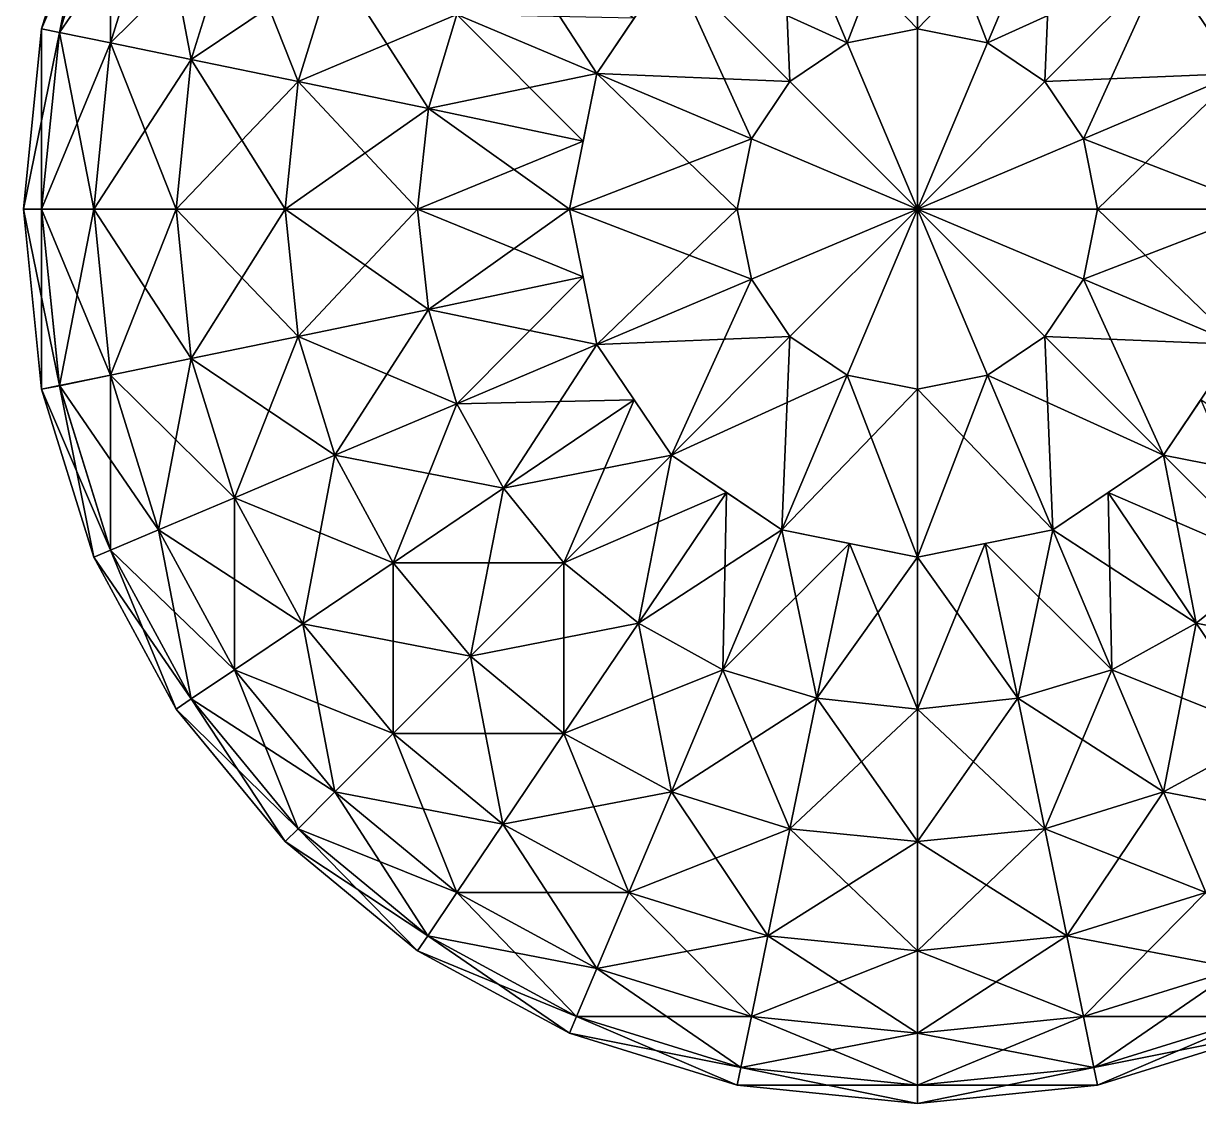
# Model space of a CAD drawing. Extents: x -43 to 15, y -51.4 to 6.6.
# Drawn here: x -43 to -4.86, y -51.42 to -16.39 of the extents above; entities that cross this region are included whole.
import ezdxf

# ---------------------------------------------------------------- set-up
doc = ezdxf.new("R2010")
doc.units = 0

msp = doc.modelspace()

# ---------------------------------------------------------------- linework, layer by layer
at = {"layer": 'Sph_re0', "color": 1}
for points in [[(-40.71893, -11.11102, -30.98468), (-42.4096, -16.55755, -30.98468), (-40.17584, -11.34063, -25.13732)], [(-42.4096, -16.55755, -30.98468), (-40.71893, -11.11102, -30.98468), (-41.83227, -16.67633, -36.83251)], [(-41.83227, -16.67633, -25.13732), (-40.17584, -11.34063, -25.13732), (-42.4096, -16.55755, -30.98468)], [(-40.17584, -11.34063, -36.83251), (-41.83227, -16.67633, -36.83251), (-40.71893, -11.11102, -30.98468)], [(-40.17584, -11.34063, -25.13732), (-41.83227, -16.67633, -25.13732), (-38.6181, -11.99865, -19.69079)], [(-41.83227, -16.67633, -36.83251), (-40.17584, -11.34063, -36.83251), (-40.17584, -17.01708, -42.27893)], [(-38.6181, -11.99865, -42.27893), (-40.17584, -17.01708, -42.27893), (-40.17584, -11.34063, -36.83251)], [(-13.98358, -11.11102, -4.24969), (-18.38012, -11.99865, -4.24969), (-13.98358, -16.55755, -2.55902)], [(-18.38012, -11.99865, -57.72003), (-13.98358, -11.11102, -57.72003), (-16.26, -17.01727, -59.4107)], [(-13.98358, -16.55755, -59.4107), (-16.26, -17.01727, -59.4107), (-13.98358, -11.11102, -57.72003)], [(-9.58752, -11.99865, -4.24969), (-13.98358, -11.11102, -4.24969), (-11.70776, -17.01727, -2.55902)], [(-13.98358, -16.55755, -2.55902), (-11.70776, -17.01727, -2.55902), (-13.98358, -11.11102, -4.24969)], [(-13.98358, -11.11102, -57.72003), (-9.58752, -11.99865, -57.72003), (-13.98358, -16.55755, -59.4107)], [(-40.17584, -17.01708, -19.69079), (-38.6181, -11.99865, -19.69079), (-41.83227, -16.67633, -25.13732)], [(-38.6181, -11.99865, -19.69079), (-40.17584, -17.01708, -19.69079), (-36.15325, -13.03997, -14.7622)], [(-40.17584, -17.01708, -42.27893), (-38.6181, -11.99865, -42.27893), (-37.55523, -17.55639, -47.20782)], [(-36.15325, -13.03997, -47.20782), (-37.55523, -17.55639, -47.20782), (-38.6181, -11.99865, -42.27893)], [(-18.38012, -11.99865, -4.24969), (-21.97003, -14.419, -4.24969), (-16.26, -17.01727, -2.55902)], [(-21.97003, -14.419, -57.72003), (-18.38012, -11.99865, -57.72003), (-18.11877, -18.27038, -59.4107)], [(-16.26, -17.01727, -2.55902), (-13.98358, -16.55755, -2.55902), (-18.38012, -11.99865, -4.24969)], [(-16.26, -17.01727, -59.4107), (-18.11877, -18.27038, -59.4107), (-18.38012, -11.99865, -57.72003)], [(-11.70776, -17.01727, -59.4107), (-13.98358, -16.55755, -59.4107), (-9.58752, -11.99865, -57.72003)], [(-11.70776, -17.01727, -2.55902), (-9.84906, -18.27038, -2.55902), (-9.58752, -11.99865, -4.24969)], [(-9.58752, -11.99865, -57.72003), (-5.99768, -14.419, -57.72003), (-11.70776, -17.01727, -59.4107)], [(-5.99768, -14.419, -4.24969), (-9.58752, -11.99865, -4.24969), (-9.84906, -18.27038, -2.55902)], [(-37.55523, -17.55639, -14.7622), (-36.15325, -13.03997, -14.7622), (-40.17584, -17.01708, -19.69079)], [(-36.15325, -13.03997, -14.7622), (-37.55523, -17.55639, -14.7622), (-32.88848, -14.419, -10.46777)], [(-37.55523, -17.55639, -47.20782), (-36.15325, -13.03997, -47.20782), (-34.08392, -18.2702, -51.50177)], [(-32.88848, -14.419, -51.50177), (-34.08392, -18.2702, -51.50177), (-36.15325, -13.03997, -47.20782)], [(-28.93188, -16.09063, -55.04498), (-27.4151, -13.35034, -55.04498), (-24.39044, -18.00885, -57.72003)], [(-23.18048, -16.21398, -57.72003), (-24.39044, -18.00885, -57.72003), (-27.4151, -13.35034, -55.04498)], [(-34.08392, -18.2702, -10.46777), (-32.88848, -14.419, -10.46777), (-37.55523, -17.55639, -14.7622)], [(-32.88848, -14.419, -10.46777), (-34.08392, -18.2702, -10.46777), (-28.93188, -16.09063, -6.92498)], [(-34.08392, -18.2702, -51.50177), (-32.88848, -14.419, -51.50177), (-29.85046, -19.1455, -55.04498)], [(-28.93188, -16.09063, -55.04498), (-29.85046, -19.1455, -55.04498), (-32.88848, -14.419, -51.50177)], [(-21.97003, -14.419, -4.24969), (-24.39044, -18.00885, -4.24969), (-18.11877, -18.27038, -2.55902)], [(-24.39044, -18.00885, -57.72003), (-21.97003, -14.419, -57.72003), (-19.372, -20.12908, -59.4107)], [(-18.11877, -18.27038, -2.55902), (-16.26, -17.01727, -2.55902), (-21.97003, -14.419, -4.24969)], [(-18.11877, -18.27038, -59.4107), (-19.372, -20.12908, -59.4107), (-21.97003, -14.419, -57.72003)], [(-9.84906, -18.27038, -59.4107), (-11.70776, -17.01727, -59.4107), (-5.99768, -14.419, -57.72003)], [(-9.84906, -18.27038, -2.55902), (-8.59594, -20.12908, -2.55902), (-5.99768, -14.419, -4.24969)], [(-5.99768, -14.419, -57.72003), (-3.57733, -18.00885, -57.72003), (-9.84906, -18.27038, -59.4107)], [(-3.57733, -18.00885, -4.24969), (-5.99768, -14.419, -4.24969), (-8.59594, -20.12908, -2.55902)], [(-29.85046, -19.1455, -6.92498), (-28.93188, -16.09063, -6.92498), (-34.08392, -18.2702, -10.46777)], [(-28.93188, -16.09063, -6.92498), (-29.85046, -19.1455, -6.92498), (-24.39044, -18.00885, -4.24969)], [(-29.85046, -19.1455, -55.04498), (-28.93188, -16.09063, -55.04498), (-24.83422, -20.20703, -57.72003)], [(-24.39044, -18.00885, -4.24969), (-23.18048, -16.21398, -4.24969), (-28.93188, -16.09063, -6.92498)], [(-24.39044, -18.00885, -57.72003), (-24.83422, -20.20703, -57.72003), (-28.93188, -16.09063, -55.04498)], [(-42.4096, -16.55755, -30.98468), (-42.99884, -22.4049, -30.98468), (-41.83227, -16.67633, -25.13732)], [(-42.99884, -22.4049, -30.98468), (-42.4096, -16.55755, -30.98468), (-42.4096, -22.4049, -36.83251)], [(-42.4096, -22.4049, -25.13732), (-41.83227, -16.67633, -25.13732), (-42.99884, -22.4049, -30.98468)], [(-41.83227, -16.67633, -36.83251), (-42.4096, -22.4049, -36.83251), (-42.4096, -16.55755, -30.98468)], [(-41.83227, -16.67633, -25.13732), (-42.4096, -22.4049, -25.13732), (-40.17584, -17.01708, -19.69079)], [(-42.4096, -22.4049, -36.83251), (-41.83227, -16.67633, -36.83251), (-40.71893, -22.4049, -42.27893)], [(-40.17584, -17.01708, -42.27893), (-40.71893, -22.4049, -42.27893), (-41.83227, -16.67633, -36.83251)], [(-13.98358, -16.55755, -2.55902), (-16.26, -17.01727, -2.55902), (-13.98358, -22.4049, -1.96942)], [(-16.26, -17.01727, -59.4107), (-13.98358, -16.55755, -59.4107), (-13.98358, -22.4049, -59.99993)], [(-11.70776, -17.01727, -2.55902), (-13.98358, -16.55755, -2.55902), (-13.98358, -22.4049, -1.96942)], [(-13.98358, -22.4049, -1.96942), (-13.98358, -22.4049, -1.96942), (-13.98358, -16.55755, -2.55902)], [(-13.98358, -16.55755, -59.4107), (-11.70776, -17.01727, -59.4107), (-13.98358, -22.4049, -59.99993)], [(-13.98358, -22.4049, -59.99993), (-13.98358, -22.4049, -59.99993), (-13.98358, -16.55755, -59.4107)], [(-40.71893, -22.4049, -19.69079), (-40.17584, -17.01708, -19.69079), (-42.4096, -22.4049, -25.13732)], [(-40.17584, -17.01708, -19.69079), (-40.71893, -22.4049, -19.69079), (-37.55523, -17.55639, -14.7622)], [(-40.71893, -22.4049, -42.27893), (-40.17584, -17.01708, -42.27893), (-38.04388, -22.4049, -47.20782)], [(-37.55523, -17.55639, -47.20782), (-38.04388, -22.4049, -47.20782), (-40.17584, -17.01708, -42.27893)], [(-16.26, -17.01727, -2.55902), (-18.11877, -18.27038, -2.55902), (-13.98358, -22.4049, -1.96942)], [(-18.11877, -18.27038, -59.4107), (-16.26, -17.01727, -59.4107), (-13.98358, -22.4049, -59.99993)], [(-13.98358, -22.4049, -1.96942), (-13.98358, -22.4049, -1.96942), (-16.26, -17.01727, -2.55902)], [(-13.98358, -22.4049, -59.99993), (-13.98358, -22.4049, -59.99993), (-16.26, -17.01727, -59.4107)], [(-9.84906, -18.27038, -2.55902), (-11.70776, -17.01727, -2.55902), (-13.98358, -22.4049, -1.96942)], [(-13.98358, -22.4049, -1.96942), (-13.98358, -22.4049, -1.96942), (-11.70776, -17.01727, -2.55902)], [(-13.98358, -22.4049, -59.99993), (-13.98358, -22.4049, -59.99993), (-11.70776, -17.01727, -59.4107)], [(-11.70776, -17.01727, -59.4107), (-9.84906, -18.27038, -59.4107), (-13.98358, -22.4049, -59.99993)], [(-38.04388, -22.4049, -14.7622), (-37.55523, -17.55639, -14.7622), (-40.71893, -22.4049, -19.69079)], [(-37.55523, -17.55639, -14.7622), (-38.04388, -22.4049, -14.7622), (-34.08392, -18.2702, -10.46777)], [(-38.04388, -22.4049, -47.20782), (-37.55523, -17.55639, -47.20782), (-34.50067, -22.4049, -51.50177)], [(-34.08392, -18.2702, -51.50177), (-34.50067, -22.4049, -51.50177), (-37.55523, -17.55639, -47.20782)], [(-34.50067, -22.4049, -10.46777), (-34.08392, -18.2702, -10.46777), (-38.04388, -22.4049, -14.7622)], [(-34.08392, -18.2702, -10.46777), (-34.50067, -22.4049, -10.46777), (-29.85046, -19.1455, -6.92498)], [(-34.50067, -22.4049, -51.50177), (-34.08392, -18.2702, -51.50177), (-30.20672, -22.4049, -55.04498)], [(-29.85046, -19.1455, -55.04498), (-30.20672, -22.4049, -55.04498), (-34.08392, -18.2702, -51.50177)], [(-24.83422, -20.20703, -4.24969), (-24.39044, -18.00885, -4.24969), (-29.85046, -19.1455, -6.92498)], [(-24.39044, -18.00885, -4.24969), (-25.27783, -22.4049, -4.24969), (-19.372, -20.12908, -2.55902)], [(-25.27783, -22.4049, -57.72003), (-24.39044, -18.00885, -57.72003), (-19.83142, -22.4049, -59.4107)], [(-19.372, -20.12908, -2.55902), (-18.11877, -18.27038, -2.55902), (-24.39044, -18.00885, -4.24969)], [(-19.372, -20.12908, -59.4107), (-19.83142, -22.4049, -59.4107), (-24.39044, -18.00885, -57.72003)], [(-18.11877, -18.27038, -2.55902), (-19.372, -20.12908, -2.55902), (-13.98358, -22.4049, -1.96942)], [(-19.372, -20.12908, -59.4107), (-18.11877, -18.27038, -59.4107), (-13.98358, -22.4049, -59.99993)], [(-13.98358, -22.4049, -1.96942), (-13.98358, -22.4049, -1.96942), (-18.11877, -18.27038, -2.55902)], [(-13.98358, -22.4049, -59.99993), (-13.98358, -22.4049, -59.99993), (-18.11877, -18.27038, -59.4107)], [(-8.59594, -20.12908, -2.55902), (-9.84906, -18.27038, -2.55902), (-13.98358, -22.4049, -1.96942)], [(-13.98358, -22.4049, -1.96942), (-13.98358, -22.4049, -1.96942), (-9.84906, -18.27038, -2.55902)], [(-13.98358, -22.4049, -59.99993), (-13.98358, -22.4049, -59.99993), (-9.84906, -18.27038, -59.4107)], [(-9.84906, -18.27038, -59.4107), (-8.59594, -20.12908, -59.4107), (-13.98358, -22.4049, -59.99993)], [(-8.59594, -20.12908, -59.4107), (-9.84906, -18.27038, -59.4107), (-3.57733, -18.00885, -57.72003)], [(-8.59594, -20.12908, -2.55902), (-8.13623, -22.4049, -2.55902), (-3.57733, -18.00885, -4.24969)], [(-3.57733, -18.00885, -57.72003), (-2.68969, -22.4049, -57.72003), (-8.59594, -20.12908, -59.4107)], [(-2.68969, -22.4049, -4.24969), (-3.57733, -18.00885, -4.24969), (-8.13623, -22.4049, -2.55902)], [(-30.20672, -22.4049, -6.92498), (-29.85046, -19.1455, -6.92498), (-34.50067, -22.4049, -10.46777)], [(-29.85046, -19.1455, -6.92498), (-30.20672, -22.4049, -6.92498), (-24.83422, -20.20703, -4.24969)], [(-30.20672, -22.4049, -55.04498), (-29.85046, -19.1455, -55.04498), (-25.27783, -22.4049, -57.72003)], [(-24.83422, -20.20703, -57.72003), (-25.27783, -22.4049, -57.72003), (-29.85046, -19.1455, -55.04498)], [(-25.27783, -22.4049, -4.24969), (-24.83422, -20.20703, -4.24969), (-30.20672, -22.4049, -6.92498)], [(-19.83142, -22.4049, -2.55902), (-19.372, -20.12908, -2.55902), (-25.27783, -22.4049, -4.24969)], [(-19.372, -20.12908, -2.55902), (-19.83142, -22.4049, -2.55902), (-13.98358, -22.4049, -1.96942)], [(-19.83142, -22.4049, -59.4107), (-19.372, -20.12908, -59.4107), (-13.98358, -22.4049, -59.99993)], [(-13.98358, -22.4049, -1.96942), (-13.98358, -22.4049, -1.96942), (-19.372, -20.12908, -2.55902)], [(-13.98358, -22.4049, -59.99993), (-13.98358, -22.4049, -59.99993), (-19.372, -20.12908, -59.4107)], [(-8.13623, -22.4049, -2.55902), (-8.59594, -20.12908, -2.55902), (-13.98358, -22.4049, -1.96942)], [(-13.98358, -22.4049, -1.96942), (-13.98358, -22.4049, -1.96942), (-8.59594, -20.12908, -2.55902)], [(-13.98358, -22.4049, -59.99993), (-13.98358, -22.4049, -59.99993), (-8.59594, -20.12908, -59.4107)], [(-8.59594, -20.12908, -59.4107), (-8.13623, -22.4049, -59.4107), (-13.98358, -22.4049, -59.99993)], [(-8.13623, -22.4049, -59.4107), (-8.59594, -20.12908, -59.4107), (-2.68969, -22.4049, -57.72003)], [(-42.99884, -22.4049, -30.98468), (-42.4096, -28.25274, -30.98468), (-42.4096, -22.4049, -25.13732)], [(-42.4096, -28.25274, -30.98468), (-42.99884, -22.4049, -30.98468), (-41.83227, -28.13397, -36.83251)], [(-42.4096, -22.4049, -36.83251), (-41.83227, -28.13397, -36.83251), (-42.99884, -22.4049, -30.98468)], [(-41.83227, -28.13409, -25.13732), (-42.4096, -22.4049, -25.13732), (-42.4096, -28.25274, -30.98468)], [(-42.4096, -22.4049, -25.13732), (-41.83227, -28.13409, -25.13732), (-40.71893, -22.4049, -19.69079)], [(-41.83227, -28.13397, -36.83251), (-42.4096, -22.4049, -36.83251), (-40.17584, -27.79333, -42.27893)], [(-40.71893, -22.4049, -42.27893), (-40.17584, -27.79333, -42.27893), (-42.4096, -22.4049, -36.83251)], [(-40.17584, -27.79333, -19.69079), (-40.71893, -22.4049, -19.69079), (-41.83227, -28.13409, -25.13732)], [(-40.71893, -22.4049, -19.69079), (-40.17584, -27.79333, -19.69079), (-38.04388, -22.4049, -14.7622)], [(-40.17584, -27.79333, -42.27893), (-40.71893, -22.4049, -42.27893), (-37.55523, -27.25427, -47.20782)], [(-38.04388, -22.4049, -47.20782), (-37.55523, -27.25427, -47.20782), (-40.71893, -22.4049, -42.27893)], [(-37.55511, -27.25427, -14.7622), (-38.04388, -22.4049, -14.7622), (-40.17584, -27.79333, -19.69079)], [(-38.04388, -22.4049, -14.7622), (-37.55511, -27.25427, -14.7622), (-34.50067, -22.4049, -10.46777)], [(-37.55523, -27.25427, -47.20782), (-38.04388, -22.4049, -47.20782), (-34.08392, -26.5401, -51.50177)], [(-34.50067, -22.4049, -51.50177), (-34.08392, -26.5401, -51.50177), (-38.04388, -22.4049, -47.20782)], [(-34.08392, -26.5401, -10.46777), (-34.50067, -22.4049, -10.46777), (-37.55511, -27.25427, -14.7622)], [(-34.50067, -22.4049, -10.46777), (-34.08392, -26.5401, -10.46777), (-30.20672, -22.4049, -6.92498)], [(-34.08392, -26.5401, -51.50177), (-34.50067, -22.4049, -51.50177), (-29.85046, -25.66497, -55.04498)], [(-30.20672, -22.4049, -55.04498), (-29.85046, -25.66497, -55.04498), (-34.50067, -22.4049, -51.50177)], [(-29.85046, -25.66497, -6.92498), (-30.20672, -22.4049, -6.92498), (-34.08392, -26.5401, -10.46777)], [(-30.20672, -22.4049, -6.92498), (-29.85046, -25.66497, -6.92498), (-25.27783, -22.4049, -4.24969)], [(-29.85046, -25.66497, -55.04498), (-30.20672, -22.4049, -55.04498), (-24.83422, -24.60327, -57.72003)], [(-25.27783, -22.4049, -57.72003), (-24.83422, -24.60327, -57.72003), (-30.20672, -22.4049, -55.04498)], [(-24.83422, -24.60327, -4.24969), (-25.27783, -22.4049, -4.24969), (-29.85046, -25.66497, -6.92498)], [(-25.27783, -22.4049, -4.24969), (-24.39044, -26.80145, -4.24969), (-19.83142, -22.4049, -2.55902)], [(-24.39044, -26.80145, -57.72003), (-25.27783, -22.4049, -57.72003), (-19.372, -24.68133, -59.4107)], [(-19.83142, -22.4049, -59.4107), (-19.372, -24.68133, -59.4107), (-25.27783, -22.4049, -57.72003)], [(-19.372, -24.68133, -2.55902), (-19.83142, -22.4049, -2.55902), (-24.39044, -26.80145, -4.24969)], [(-13.98358, -22.4049, -1.96942), (-13.98358, -22.4049, -1.96942), (-19.83142, -22.4049, -2.55902)], [(-19.83142, -22.4049, -2.55902), (-19.372, -24.68133, -2.55902), (-13.98358, -22.4049, -1.96942)], [(-19.372, -24.68133, -59.4107), (-19.83142, -22.4049, -59.4107), (-13.98358, -22.4049, -59.99993)], [(-13.98358, -22.4049, -59.99993), (-13.98358, -22.4049, -59.99993), (-19.83142, -22.4049, -59.4107)], [(-13.98358, -22.4049, -1.96942), (-13.98358, -22.4049, -1.96942), (-19.372, -24.68133, -2.55902)], [(-19.372, -24.68133, -2.55902), (-18.11877, -26.5401, -2.55902), (-13.98358, -22.4049, -1.96942)], [(-18.11877, -26.5401, -59.4107), (-19.372, -24.68133, -59.4107), (-13.98358, -22.4049, -59.99993)], [(-13.98358, -22.4049, -59.99993), (-13.98358, -22.4049, -59.99993), (-19.372, -24.68133, -59.4107)], [(-13.98358, -22.4049, -1.96942), (-13.98358, -22.4049, -1.96942), (-18.11877, -26.5401, -2.55902)], [(-18.11877, -26.5401, -2.55902), (-16.26, -27.79333, -2.55902), (-13.98358, -22.4049, -1.96942)], [(-16.26, -27.79333, -59.4107), (-18.11877, -26.5401, -59.4107), (-13.98358, -22.4049, -59.99993)], [(-13.98358, -22.4049, -59.99993), (-13.98358, -22.4049, -59.99993), (-18.11877, -26.5401, -59.4107)], [(-13.98358, -22.4049, -1.96942), (-13.98358, -22.4049, -1.96942), (-16.26, -27.79333, -2.55902)], [(-16.26, -27.79333, -2.55902), (-13.98358, -28.25274, -2.55902), (-13.98358, -22.4049, -1.96942)], [(-13.98358, -28.25274, -59.4107), (-16.26, -27.79333, -59.4107), (-13.98358, -22.4049, -59.99993)], [(-13.98358, -22.4049, -59.99993), (-13.98358, -22.4049, -59.99993), (-16.26, -27.79333, -59.4107)], [(-13.98358, -28.25274, -2.55902), (-11.70776, -27.79333, -2.55902), (-13.98358, -22.4049, -1.96942)], [(-13.98358, -22.4049, -1.96942), (-13.98358, -22.4049, -1.96942), (-11.70776, -27.79333, -2.55902)], [(-11.70776, -27.79333, -2.55902), (-9.84906, -26.5401, -2.55902), (-13.98358, -22.4049, -1.96942)], [(-13.98358, -22.4049, -1.96942), (-13.98358, -22.4049, -1.96942), (-9.84906, -26.5401, -2.55902)], [(-9.84906, -26.5401, -2.55902), (-8.59594, -24.68133, -2.55902), (-13.98358, -22.4049, -1.96942)], [(-13.98358, -22.4049, -1.96942), (-13.98358, -22.4049, -1.96942), (-8.59594, -24.68133, -2.55902)], [(-8.59594, -24.68133, -2.55902), (-8.13623, -22.4049, -2.55902), (-13.98358, -22.4049, -1.96942)], [(-13.98358, -22.4049, -1.96942), (-13.98358, -22.4049, -1.96942), (-8.13623, -22.4049, -2.55902)], [(-13.98358, -22.4049, -1.96942), (-13.98358, -22.4049, -1.96942), (-13.98358, -28.25274, -2.55902)], [(-13.98358, -22.4049, -59.99993), (-13.98358, -22.4049, -59.99993), (-8.13623, -22.4049, -59.4107)], [(-8.13623, -22.4049, -59.4107), (-8.59594, -24.68133, -59.4107), (-13.98358, -22.4049, -59.99993)], [(-13.98358, -22.4049, -59.99993), (-13.98358, -22.4049, -59.99993), (-8.59594, -24.68133, -59.4107)], [(-8.59594, -24.68133, -59.4107), (-9.84906, -26.5401, -59.4107), (-13.98358, -22.4049, -59.99993)], [(-13.98358, -22.4049, -59.99993), (-13.98358, -22.4049, -59.99993), (-9.84906, -26.5401, -59.4107)], [(-9.84906, -26.5401, -59.4107), (-11.70776, -27.79333, -59.4107), (-13.98358, -22.4049, -59.99993)], [(-13.98358, -22.4049, -59.99993), (-13.98358, -22.4049, -59.99993), (-11.70776, -27.79333, -59.4107)], [(-11.70776, -27.79333, -59.4107), (-13.98358, -28.25274, -59.4107), (-13.98358, -22.4049, -59.99993)], [(-13.98358, -22.4049, -59.99993), (-13.98358, -22.4049, -59.99993), (-13.98358, -28.25274, -59.4107)], [(-3.57733, -26.80145, -4.24969), (-2.68969, -22.4049, -4.24969), (-8.59594, -24.68133, -2.55902)], [(-8.13623, -22.4049, -2.55902), (-8.59594, -24.68133, -2.55902), (-2.68969, -22.4049, -4.24969)], [(-8.59594, -24.68133, -59.4107), (-8.13623, -22.4049, -59.4107), (-3.57733, -26.80145, -57.72003)], [(-2.68969, -22.4049, -57.72003), (-3.57733, -26.80145, -57.72003), (-8.13623, -22.4049, -59.4107)], [(-29.85046, -25.66497, -6.92498), (-28.93188, -28.71997, -6.92498), (-24.83422, -24.60327, -4.24969)], [(-24.83422, -24.60327, -57.72003), (-24.39044, -26.80145, -57.72003), (-29.85046, -25.66497, -55.04498)], [(-24.39044, -26.80145, -4.24969), (-24.83422, -24.60327, -4.24969), (-28.93188, -28.71997, -6.92498)], [(-24.39044, -26.80145, -4.24969), (-21.97003, -30.39135, -4.24969), (-19.372, -24.68133, -2.55902)], [(-19.372, -24.68133, -59.4107), (-18.11877, -26.5401, -59.4107), (-24.39044, -26.80145, -57.72003)], [(-18.11877, -26.5401, -2.55902), (-19.372, -24.68133, -2.55902), (-21.97003, -30.39135, -4.24969)], [(-8.59594, -24.68133, -2.55902), (-9.84906, -26.5401, -2.55902), (-3.57733, -26.80145, -4.24969)], [(-9.84906, -26.5401, -59.4107), (-8.59594, -24.68133, -59.4107), (-5.99768, -30.39135, -57.72003)], [(-3.57733, -26.80145, -57.72003), (-5.99768, -30.39135, -57.72003), (-8.59594, -24.68133, -59.4107)], [(-34.08392, -26.5401, -10.46777), (-32.88848, -30.39135, -10.46777), (-29.85046, -25.66497, -6.92498)], [(-29.85046, -25.66497, -55.04498), (-28.93188, -28.71997, -55.04498), (-34.08392, -26.5401, -51.50177)], [(-28.93188, -28.71997, -6.92498), (-29.85046, -25.66497, -6.92498), (-32.88848, -30.39135, -10.46777)], [(-28.93188, -28.71997, -55.04498), (-29.85046, -25.66497, -55.04498), (-24.39044, -26.80145, -57.72003)], [(-34.08392, -26.5401, -51.50177), (-32.88848, -30.39135, -51.50177), (-37.55523, -27.25427, -47.20782)], [(-37.55511, -27.25427, -14.7622), (-36.15325, -31.77062, -14.7622), (-34.08392, -26.5401, -10.46777)], [(-32.88848, -30.39135, -10.46777), (-34.08392, -26.5401, -10.46777), (-36.15325, -31.77062, -14.7622)], [(-32.88848, -30.39135, -51.50177), (-34.08392, -26.5401, -51.50177), (-28.93188, -28.71997, -55.04498)], [(-21.97003, -30.39135, -57.72003), (-24.39044, -26.80145, -57.72003), (-18.11877, -26.5401, -59.4107)], [(-21.97003, -30.39135, -4.24969), (-18.38012, -32.81176, -4.24969), (-18.11877, -26.5401, -2.55902)], [(-18.11877, -26.5401, -59.4107), (-16.26, -27.79333, -59.4107), (-21.97003, -30.39135, -57.72003)], [(-16.26, -27.79333, -2.55902), (-18.11877, -26.5401, -2.55902), (-18.38012, -32.81176, -4.24969)], [(-9.84906, -26.5401, -2.55902), (-11.70776, -27.79333, -2.55902), (-5.99768, -30.39135, -4.24969)], [(-11.70776, -27.79333, -59.4107), (-9.84906, -26.5401, -59.4107), (-9.58752, -32.81176, -57.72003)], [(-5.99768, -30.39135, -4.24969), (-3.57733, -26.80145, -4.24969), (-9.84906, -26.5401, -2.55902)], [(-5.99768, -30.39135, -57.72003), (-9.58752, -32.81176, -57.72003), (-9.84906, -26.5401, -59.4107)], [(-28.93188, -28.71997, -6.92498), (-27.4151, -31.46026, -6.92498), (-24.39044, -26.80145, -4.24969)], [(-24.39044, -26.80145, -57.72003), (-23.18048, -28.59649, -57.72003), (-28.93188, -28.71997, -55.04498)], [(-23.18048, -28.59649, -4.24969), (-24.39044, -26.80145, -4.24969), (-27.4151, -31.46026, -6.92498)], [(-40.17584, -27.79333, -19.69079), (-38.6181, -32.81176, -19.69079), (-37.55511, -27.25427, -14.7622)], [(-37.55523, -27.25427, -47.20782), (-36.15325, -31.77062, -47.20782), (-40.17584, -27.79333, -42.27893)], [(-36.15325, -31.77062, -14.7622), (-37.55511, -27.25427, -14.7622), (-38.6181, -32.81176, -19.69079)], [(-36.15325, -31.77062, -47.20782), (-37.55523, -27.25427, -47.20782), (-32.88848, -30.39135, -51.50177)], [(-41.83227, -28.13409, -25.13732), (-40.17584, -33.46984, -25.13732), (-40.17584, -27.79333, -19.69079)], [(-40.17584, -27.79333, -42.27893), (-38.6181, -32.81176, -42.27893), (-41.83227, -28.13397, -36.83251)], [(-38.6181, -32.81176, -19.69079), (-40.17584, -27.79333, -19.69079), (-40.17584, -33.46984, -25.13732)], [(-38.6181, -32.81176, -42.27893), (-40.17584, -27.79333, -42.27893), (-36.15325, -31.77062, -47.20782)], [(-18.38012, -32.81176, -57.72003), (-21.97003, -30.39135, -57.72003), (-16.26, -27.79333, -59.4107)], [(-18.38012, -32.81176, -4.24969), (-13.98358, -33.69915, -4.24969), (-16.26, -27.79333, -2.55902)], [(-16.26, -27.79333, -59.4107), (-13.98358, -28.25274, -59.4107), (-18.38012, -32.81176, -57.72003)], [(-13.98358, -28.25274, -2.55902), (-16.26, -27.79333, -2.55902), (-13.98358, -33.69915, -4.24969)], [(-11.70776, -27.79333, -2.55902), (-13.98358, -28.25274, -2.55902), (-9.58752, -32.81176, -4.24969)], [(-9.58752, -32.81176, -57.72003), (-13.98358, -33.69915, -57.72003), (-11.70776, -27.79333, -59.4107)], [(-13.98358, -28.25274, -59.4107), (-11.70776, -27.79333, -59.4107), (-13.98358, -33.69915, -57.72003)], [(-9.58752, -32.81176, -4.24969), (-5.99768, -30.39135, -4.24969), (-11.70776, -27.79333, -2.55902)], [(-41.83227, -28.13397, -36.83251), (-40.17584, -33.46984, -36.83251), (-42.4096, -28.25274, -30.98468)], [(-42.4096, -28.25274, -30.98468), (-40.71893, -33.69915, -30.98468), (-41.83227, -28.13409, -25.13732)], [(-40.17584, -33.46984, -36.83251), (-41.83227, -28.13397, -36.83251), (-38.6181, -32.81176, -42.27893)], [(-40.17584, -33.46984, -25.13732), (-41.83227, -28.13409, -25.13732), (-40.71893, -33.69915, -30.98468)], [(-40.71893, -33.69915, -30.98468), (-42.4096, -28.25274, -30.98468), (-40.17584, -33.46984, -36.83251)], [(-27.4151, -31.46026, -55.04498), (-28.93188, -28.71997, -55.04498), (-23.18048, -28.59649, -57.72003)], [(-27.4151, -31.46026, -6.92498), (-25.45526, -33.87658, -6.92498), (-23.18048, -28.59649, -4.24969)], [(-23.18048, -28.59649, -57.72003), (-21.97003, -30.39135, -57.72003), (-27.4151, -31.46026, -55.04498)], [(-21.97003, -30.39135, -4.24969), (-23.18048, -28.59649, -4.24969), (-25.45526, -33.87658, -6.92498)], [(-13.98358, -33.69915, -57.72003), (-18.38012, -32.81176, -57.72003), (-13.98358, -28.25274, -59.4107)], [(-13.98358, -33.69915, -4.24969), (-9.58752, -32.81176, -4.24969), (-13.98358, -28.25274, -2.55902)], [(-4.78765, -28.59649, -4.24969), (-5.99768, -30.39135, -4.24969), (-0.55303, -31.46026, -6.92498)], [(-5.99768, -30.39135, -57.72003), (-4.78765, -28.59649, -57.72003), (-2.51269, -33.87658, -55.04498)], [(-32.88848, -30.39135, -10.46777), (-30.997, -33.87658, -10.46777), (-28.93188, -28.71997, -6.92498)], [(-28.93188, -28.71997, -55.04498), (-27.4151, -31.46026, -55.04498), (-32.88848, -30.39135, -51.50177)], [(-27.4151, -31.46026, -6.92498), (-28.93188, -28.71997, -6.92498), (-30.997, -33.87658, -10.46777)], [(-36.15325, -31.77062, -14.7622), (-33.93511, -35.85766, -14.7622), (-32.88848, -30.39135, -10.46777)], [(-32.88848, -30.39135, -51.50177), (-30.997, -33.87658, -51.50177), (-36.15325, -31.77062, -47.20782)], [(-30.997, -33.87658, -10.46777), (-32.88848, -30.39135, -10.46777), (-33.93511, -35.85766, -14.7622)], [(-30.997, -33.87658, -51.50177), (-32.88848, -30.39135, -51.50177), (-27.4151, -31.46026, -55.04498)], [(-25.45526, -33.87658, -55.04498), (-27.4151, -31.46026, -55.04498), (-21.97003, -30.39135, -57.72003)], [(-25.45526, -33.87658, -6.92498), (-23.03894, -35.83642, -6.92498), (-21.97003, -30.39135, -4.24969)], [(-21.97003, -30.39135, -57.72003), (-20.17517, -31.6018, -57.72003), (-25.45526, -33.87658, -55.04498)], [(-20.17517, -31.6018, -4.24969), (-21.97003, -30.39135, -4.24969), (-23.03894, -35.83642, -6.92498)], [(-5.99768, -30.39135, -4.24969), (-7.79266, -31.6018, -4.24969), (-2.51269, -33.87658, -6.92498)], [(-7.79266, -31.6018, -57.72003), (-5.99768, -30.39135, -57.72003), (-4.92901, -35.83642, -55.04498)], [(-2.51269, -33.87658, -6.92498), (-0.55303, -31.46026, -6.92498), (-5.99768, -30.39135, -4.24969)], [(-2.51269, -33.87658, -55.04498), (-4.92901, -35.83642, -55.04498), (-5.99768, -30.39135, -57.72003)], [(-30.997, -33.87658, -10.46777), (-28.49151, -36.91284, -10.46777), (-27.4151, -31.46026, -6.92498)], [(-27.4151, -31.46026, -55.04498), (-25.45526, -33.87658, -55.04498), (-30.997, -33.87658, -51.50177)], [(-25.45526, -33.87658, -6.92498), (-27.4151, -31.46026, -6.92498), (-28.49151, -36.91284, -10.46777)], [(-23.03894, -35.83642, -55.04498), (-25.45526, -33.87658, -55.04498), (-20.17517, -31.6018, -57.72003)], [(-23.03894, -35.83642, -6.92498), (-20.29864, -37.35321, -6.92498), (-20.17517, -31.6018, -4.24969)], [(-20.17517, -31.6018, -57.72003), (-18.38012, -32.81176, -57.72003), (-23.03894, -35.83642, -55.04498)], [(-18.38012, -32.81176, -4.24969), (-20.17517, -31.6018, -4.24969), (-20.29864, -37.35321, -6.92498)], [(-7.79266, -31.6018, -4.24969), (-9.58752, -32.81176, -4.24969), (-4.92901, -35.83642, -6.92498)], [(-9.58752, -32.81176, -57.72003), (-7.79266, -31.6018, -57.72003), (-7.66931, -37.35321, -55.04498)], [(-4.92901, -35.83642, -6.92498), (-2.51269, -33.87658, -6.92498), (-7.79266, -31.6018, -4.24969)], [(-4.92901, -35.83642, -55.04498), (-7.66931, -37.35321, -55.04498), (-7.79266, -31.6018, -57.72003)], [(-38.6181, -32.81176, -19.69079), (-36.15325, -37.35321, -19.69079), (-36.15325, -31.77062, -14.7622)], [(-36.15325, -31.77062, -47.20782), (-33.93511, -35.85766, -47.20782), (-38.6181, -32.81176, -42.27893)], [(-33.93511, -35.85766, -14.7622), (-36.15325, -31.77062, -14.7622), (-36.15325, -37.35321, -19.69079)], [(-33.93511, -35.85766, -47.20782), (-36.15325, -31.77062, -47.20782), (-30.997, -33.87658, -51.50177)], [(-40.17584, -33.46984, -25.13732), (-37.55523, -38.29846, -25.13732), (-38.6181, -32.81176, -19.69079)], [(-38.6181, -32.81176, -42.27893), (-36.15325, -37.35321, -42.27893), (-40.17584, -33.46984, -36.83251)], [(-36.15325, -37.35321, -19.69079), (-38.6181, -32.81176, -19.69079), (-37.55523, -38.29846, -25.13732)], [(-36.15325, -37.35321, -42.27893), (-38.6181, -32.81176, -42.27893), (-33.93511, -35.85766, -47.20782)], [(-20.29864, -37.35321, -55.04498), (-23.03894, -35.83642, -55.04498), (-18.38012, -32.81176, -57.72003)], [(-20.29864, -37.35321, -6.92498), (-17.24365, -38.27178, -6.92498), (-18.38012, -32.81176, -4.24969)], [(-18.38012, -32.81176, -57.72003), (-16.18194, -33.25555, -57.72003), (-20.29864, -37.35321, -55.04498)], [(-16.18194, -33.25555, -4.24969), (-18.38012, -32.81176, -4.24969), (-17.24365, -38.27178, -6.92498)], [(-9.58752, -32.81176, -4.24969), (-11.7857, -33.25555, -4.24969), (-7.66931, -37.35321, -6.92498)], [(-11.7857, -33.25555, -57.72003), (-9.58752, -32.81176, -57.72003), (-10.72418, -38.27178, -55.04498)], [(-7.66931, -37.35321, -55.04498), (-10.72418, -38.27178, -55.04498), (-9.58752, -32.81176, -57.72003)], [(-7.66931, -37.35321, -6.92498), (-4.92901, -35.83642, -6.92498), (-9.58752, -32.81176, -4.24969)], [(-40.71893, -33.69915, -30.98468), (-38.04388, -38.62805, -30.98468), (-40.17584, -33.46984, -25.13732)], [(-40.17584, -33.46984, -36.83251), (-37.55511, -38.29846, -36.83251), (-40.71893, -33.69915, -30.98468)], [(-37.55523, -38.29846, -25.13732), (-40.17584, -33.46984, -25.13732), (-38.04388, -38.62805, -30.98468)], [(-37.55511, -38.29846, -36.83251), (-40.17584, -33.46984, -36.83251), (-36.15325, -37.35321, -42.27893)], [(-17.24365, -38.27178, -55.04498), (-20.29864, -37.35321, -55.04498), (-16.18194, -33.25555, -57.72003)], [(-17.24365, -38.27178, -6.92498), (-13.98358, -38.62805, -6.92498), (-16.18194, -33.25555, -4.24969)], [(-16.18194, -33.25555, -57.72003), (-13.98358, -33.69915, -57.72003), (-17.24365, -38.27178, -55.04498)], [(-13.98358, -33.69915, -4.24969), (-16.18194, -33.25555, -4.24969), (-13.98358, -38.62805, -6.92498)], [(-11.7857, -33.25555, -4.24969), (-13.98358, -33.69915, -4.24969), (-10.72418, -38.27178, -6.92498)], [(-10.72418, -38.27178, -55.04498), (-13.98358, -38.62805, -55.04498), (-11.7857, -33.25555, -57.72003)], [(-13.98358, -33.69915, -57.72003), (-11.7857, -33.25555, -57.72003), (-13.98358, -38.62805, -55.04498)], [(-10.72418, -38.27178, -6.92498), (-7.66931, -37.35321, -6.92498), (-11.7857, -33.25555, -4.24969)], [(-38.04388, -38.62805, -30.98468), (-40.71893, -33.69915, -30.98468), (-37.55511, -38.29846, -36.83251)], [(-33.93511, -35.85766, -14.7622), (-30.997, -39.41833, -14.7622), (-30.997, -33.87658, -10.46777)], [(-30.997, -33.87658, -51.50177), (-28.49151, -36.91284, -51.50177), (-33.93511, -35.85766, -47.20782)], [(-28.49151, -36.91284, -10.46777), (-30.997, -33.87658, -10.46777), (-30.997, -39.41833, -14.7622)], [(-28.49151, -36.91284, -51.50177), (-30.997, -33.87658, -51.50177), (-25.45526, -33.87658, -55.04498)], [(-28.49151, -36.91284, -10.46777), (-25.45526, -39.41833, -10.46777), (-25.45526, -33.87658, -6.92498)], [(-25.45526, -33.87658, -55.04498), (-23.03894, -35.83642, -55.04498), (-28.49151, -36.91284, -51.50177)], [(-23.03894, -35.83642, -6.92498), (-25.45526, -33.87658, -6.92498), (-25.45526, -39.41833, -10.46777)], [(-13.98358, -38.62805, -55.04498), (-17.24365, -38.27178, -55.04498), (-13.98358, -33.69915, -57.72003)], [(-13.98358, -38.62805, -6.92498), (-10.72418, -38.27178, -6.92498), (-13.98358, -33.69915, -4.24969)], [(-2.51269, -33.87658, -6.92498), (-4.92901, -35.83642, -6.92498), (0.52404, -36.91284, -10.46777)], [(-4.92901, -35.83642, -55.04498), (-2.51269, -33.87658, -55.04498), (-2.51257, -39.41833, -51.50177)], [(-25.45526, -39.41833, -51.50177), (-28.49151, -36.91284, -51.50177), (-23.03894, -35.83642, -55.04498)], [(-25.45526, -39.41833, -10.46777), (-21.97003, -41.30981, -10.46777), (-23.03894, -35.83642, -6.92498)], [(-23.03894, -35.83642, -55.04498), (-20.29864, -37.35321, -55.04498), (-25.45526, -39.41833, -51.50177)], [(-20.29864, -37.35321, -6.92498), (-23.03894, -35.83642, -6.92498), (-21.97003, -41.30981, -10.46777)], [(-4.92901, -35.83642, -6.92498), (-7.66931, -37.35321, -6.92498), (-2.51257, -39.41833, -10.46777)], [(-7.66931, -37.35321, -55.04498), (-4.92901, -35.83642, -55.04498), (-5.99768, -41.30981, -51.50177)], [(-2.51257, -39.41833, -51.50177), (-5.99768, -41.30981, -51.50177), (-4.92901, -35.83642, -55.04498)], [(-2.51257, -39.41833, -10.46777), (0.52404, -36.91284, -10.46777), (-4.92901, -35.83642, -6.92498)], [(-36.15325, -37.35321, -19.69079), (-32.88848, -41.30981, -19.69079), (-33.93511, -35.85766, -14.7622)], [(-33.93511, -35.85766, -47.20782), (-30.997, -39.41833, -47.20782), (-36.15325, -37.35321, -42.27893)], [(-30.997, -39.41833, -14.7622), (-33.93511, -35.85766, -14.7622), (-32.88848, -41.30981, -19.69079)], [(-30.997, -39.41833, -47.20782), (-33.93511, -35.85766, -47.20782), (-28.49151, -36.91284, -51.50177)], [(-30.997, -39.41833, -14.7622), (-27.43634, -42.35644, -14.7622), (-28.49151, -36.91284, -10.46777)], [(-28.49151, -36.91284, -51.50177), (-25.45526, -39.41833, -51.50177), (-30.997, -39.41833, -47.20782)], [(-25.45526, -39.41833, -10.46777), (-28.49151, -36.91284, -10.46777), (-27.43634, -42.35644, -14.7622)], [(-37.55523, -38.29846, -25.13732), (-34.08392, -42.50524, -25.13732), (-36.15325, -37.35321, -19.69079)], [(-36.15325, -37.35321, -42.27893), (-32.88848, -41.30981, -42.27893), (-37.55511, -38.29846, -36.83251)], [(-32.88848, -41.30981, -19.69079), (-36.15325, -37.35321, -19.69079), (-34.08392, -42.50524, -25.13732)], [(-32.88848, -41.30981, -42.27893), (-36.15325, -37.35321, -42.27893), (-30.997, -39.41833, -47.20782)], [(-21.97003, -41.30981, -51.50177), (-25.45526, -39.41833, -51.50177), (-20.29864, -37.35321, -55.04498)], [(-21.97003, -41.30981, -10.46777), (-18.11877, -42.50524, -10.46777), (-20.29864, -37.35321, -6.92498)], [(-20.29864, -37.35321, -55.04498), (-17.24365, -38.27178, -55.04498), (-21.97003, -41.30981, -51.50177)], [(-17.24365, -38.27178, -6.92498), (-20.29864, -37.35321, -6.92498), (-18.11877, -42.50524, -10.46777)], [(-7.66931, -37.35321, -6.92498), (-10.72418, -38.27178, -6.92498), (-5.99768, -41.30981, -10.46777)], [(-10.72418, -38.27178, -55.04498), (-7.66931, -37.35321, -55.04498), (-9.84887, -42.50524, -51.50177)], [(-5.99768, -41.30981, -51.50177), (-9.84887, -42.50524, -51.50177), (-7.66931, -37.35321, -55.04498)], [(-5.99768, -41.30981, -10.46777), (-2.51257, -39.41833, -10.46777), (-7.66931, -37.35321, -6.92498)], [(-38.04388, -38.62805, -30.98468), (-34.50067, -42.92199, -30.98468), (-37.55523, -38.29846, -25.13732)], [(-37.55511, -38.29846, -36.83251), (-34.08392, -42.50524, -36.83251), (-38.04388, -38.62805, -30.98468)], [(-34.08392, -42.50524, -25.13732), (-37.55523, -38.29846, -25.13732), (-34.50067, -42.92199, -30.98468)], [(-34.08392, -42.50524, -36.83251), (-37.55511, -38.29846, -36.83251), (-32.88848, -41.30981, -42.27893)], [(-18.11877, -42.50524, -51.50177), (-21.97003, -41.30981, -51.50177), (-17.24365, -38.27178, -55.04498)], [(-18.11877, -42.50524, -10.46777), (-13.98358, -42.92199, -10.46777), (-17.24365, -38.27178, -6.92498)], [(-17.24365, -38.27178, -55.04498), (-13.98358, -38.62805, -55.04498), (-18.11877, -42.50524, -51.50177)], [(-13.98358, -38.62805, -6.92498), (-17.24365, -38.27178, -6.92498), (-13.98358, -42.92199, -10.46777)], [(-10.72418, -38.27178, -6.92498), (-13.98358, -38.62805, -6.92498), (-9.84887, -42.50524, -10.46777)], [(-9.84887, -42.50524, -51.50177), (-13.98358, -42.92199, -51.50177), (-10.72418, -38.27178, -55.04498)], [(-13.98358, -38.62805, -55.04498), (-10.72418, -38.27178, -55.04498), (-13.98358, -42.92199, -51.50177)], [(-9.84887, -42.50524, -10.46777), (-5.99768, -41.30981, -10.46777), (-10.72418, -38.27178, -6.92498)], [(-34.50067, -42.92199, -30.98468), (-38.04388, -38.62805, -30.98468), (-34.08392, -42.50524, -36.83251)], [(-13.98358, -42.92199, -51.50177), (-18.11877, -42.50524, -51.50177), (-13.98358, -38.62805, -55.04498)], [(-13.98358, -42.92199, -10.46777), (-9.84887, -42.50524, -10.46777), (-13.98358, -38.62805, -6.92498)], [(-32.88848, -41.30981, -19.69079), (-28.93188, -44.57458, -19.69079), (-30.997, -39.41833, -14.7622)], [(-30.997, -39.41833, -47.20782), (-27.43634, -42.35644, -47.20782), (-32.88848, -41.30981, -42.27893)], [(-27.43634, -42.35644, -14.7622), (-30.997, -39.41833, -14.7622), (-28.93188, -44.57458, -19.69079)], [(-27.43634, -42.35644, -47.20782), (-30.997, -39.41833, -47.20782), (-25.45526, -39.41833, -51.50177)], [(-27.43634, -42.35644, -14.7622), (-23.3493, -44.57458, -14.7622), (-25.45526, -39.41833, -10.46777)], [(-25.45526, -39.41833, -51.50177), (-21.97003, -41.30981, -51.50177), (-27.43634, -42.35644, -47.20782)], [(-21.97003, -41.30981, -10.46777), (-25.45526, -39.41833, -10.46777), (-23.3493, -44.57458, -14.7622)], [(-2.51257, -39.41833, -10.46777), (-5.99768, -41.30981, -10.46777), (-0.53192, -42.35644, -14.7622)], [(-5.99768, -41.30981, -51.50177), (-2.51257, -39.41833, -51.50177), (-4.61865, -44.57458, -47.20782)], [(-34.08392, -42.50524, -25.13732), (-29.87713, -45.97656, -25.13732), (-32.88848, -41.30981, -19.69079)], [(-32.88848, -41.30981, -42.27893), (-28.93188, -44.57458, -42.27893), (-34.08392, -42.50524, -36.83251)], [(-28.93188, -44.57458, -19.69079), (-32.88848, -41.30981, -19.69079), (-29.87713, -45.97656, -25.13732)], [(-28.93188, -44.57458, -42.27893), (-32.88848, -41.30981, -42.27893), (-27.43634, -42.35644, -47.20782)], [(-23.3493, -44.57458, -47.20782), (-27.43634, -42.35644, -47.20782), (-21.97003, -41.30981, -51.50177)], [(-23.3493, -44.57458, -14.7622), (-18.83294, -45.97644, -14.7622), (-21.97003, -41.30981, -10.46777)], [(-21.97003, -41.30981, -51.50177), (-18.11877, -42.50524, -51.50177), (-23.3493, -44.57458, -47.20782)], [(-18.11877, -42.50524, -10.46777), (-21.97003, -41.30981, -10.46777), (-18.83294, -45.97644, -14.7622)], [(-5.99768, -41.30981, -10.46777), (-9.84887, -42.50524, -10.46777), (-4.61865, -44.57458, -14.7622)], [(-9.84887, -42.50524, -51.50177), (-5.99768, -41.30981, -51.50177), (-9.13507, -45.97656, -47.20782)], [(-4.61865, -44.57458, -47.20782), (-9.13507, -45.97656, -47.20782), (-5.99768, -41.30981, -51.50177)], [(-4.61865, -44.57458, -14.7622), (-0.53192, -42.35644, -14.7622), (-5.99768, -41.30981, -10.46777)], [(-34.50067, -42.92199, -30.98468), (-30.20672, -46.4652, -30.98468), (-34.08392, -42.50524, -25.13732)], [(-34.08392, -42.50524, -36.83251), (-29.87713, -45.97644, -36.83251), (-34.50067, -42.92199, -30.98468)], [(-29.87713, -45.97656, -25.13732), (-34.08392, -42.50524, -25.13732), (-30.20672, -46.4652, -30.98468)], [(-29.87713, -45.97644, -36.83251), (-34.08392, -42.50524, -36.83251), (-28.93188, -44.57458, -42.27893)], [(-28.93188, -44.57458, -19.69079), (-24.39044, -47.03942, -19.69079), (-27.43634, -42.35644, -14.7622)], [(-27.43634, -42.35644, -47.20782), (-23.3493, -44.57458, -47.20782), (-28.93188, -44.57458, -42.27893)], [(-23.3493, -44.57458, -14.7622), (-27.43634, -42.35644, -14.7622), (-24.39044, -47.03942, -19.69079)], [(-18.83294, -45.97656, -47.20782), (-23.3493, -44.57458, -47.20782), (-18.11877, -42.50524, -51.50177)], [(-18.83294, -45.97644, -14.7622), (-13.98358, -46.4652, -14.7622), (-18.11877, -42.50524, -10.46777)], [(-18.11877, -42.50524, -51.50177), (-13.98358, -42.92199, -51.50177), (-18.83294, -45.97656, -47.20782)], [(-13.98358, -42.92199, -10.46777), (-18.11877, -42.50524, -10.46777), (-13.98358, -46.4652, -14.7622)], [(-9.84887, -42.50524, -10.46777), (-13.98358, -42.92199, -10.46777), (-9.13507, -45.97656, -14.7622)], [(-9.13507, -45.97656, -47.20782), (-13.98358, -46.4652, -47.20782), (-9.84887, -42.50524, -51.50177)], [(-13.98358, -42.92199, -51.50177), (-9.84887, -42.50524, -51.50177), (-13.98358, -46.4652, -47.20782)], [(-9.13507, -45.97656, -14.7622), (-4.61865, -44.57458, -14.7622), (-9.84887, -42.50524, -10.46777)], [(-30.20672, -46.4652, -30.98468), (-34.50067, -42.92199, -30.98468), (-29.87713, -45.97644, -36.83251)], [(-13.98358, -46.4652, -47.20782), (-18.83294, -45.97656, -47.20782), (-13.98358, -42.92199, -51.50177)], [(-13.98358, -46.4652, -14.7622), (-9.13507, -45.97656, -14.7622), (-13.98358, -42.92199, -10.46777)], [(-29.87713, -45.97656, -25.13732), (-25.04852, -48.59716, -25.13732), (-28.93188, -44.57458, -19.69079)], [(-28.93188, -44.57458, -42.27893), (-24.39044, -47.03942, -42.27893), (-29.87713, -45.97644, -36.83251)], [(-24.39044, -47.03942, -19.69079), (-28.93188, -44.57458, -19.69079), (-25.04852, -48.59716, -25.13732)], [(-24.39044, -47.03942, -42.27893), (-28.93188, -44.57458, -42.27893), (-23.3493, -44.57458, -47.20782)], [(-24.39044, -47.03942, -19.69079), (-19.372, -48.59716, -19.69079), (-23.3493, -44.57458, -14.7622)], [(-23.3493, -44.57458, -47.20782), (-18.83294, -45.97656, -47.20782), (-24.39044, -47.03942, -42.27893)], [(-18.83294, -45.97644, -14.7622), (-23.3493, -44.57458, -14.7622), (-19.372, -48.59716, -19.69079)], [(-4.61865, -44.57458, -14.7622), (-9.13507, -45.97656, -14.7622), (-3.57733, -47.03942, -19.69079)], [(-9.13507, -45.97656, -47.20782), (-4.61865, -44.57458, -47.20782), (-8.59576, -48.59716, -42.27893)], [(-3.57733, -47.03942, -42.27893), (-8.59576, -48.59716, -42.27893), (-4.61865, -44.57458, -47.20782)], [(-29.87713, -45.97644, -36.83251), (-25.04852, -48.59716, -36.83251), (-30.20672, -46.4652, -30.98468)], [(-30.20672, -46.4652, -30.98468), (-25.27783, -49.14025, -30.98468), (-29.87713, -45.97656, -25.13732)], [(-25.04852, -48.59716, -36.83251), (-29.87713, -45.97644, -36.83251), (-24.39044, -47.03942, -42.27893)], [(-25.04852, -48.59716, -25.13732), (-29.87713, -45.97656, -25.13732), (-25.27783, -49.14025, -30.98468)], [(-19.372, -48.59716, -42.27893), (-24.39044, -47.03942, -42.27893), (-18.83294, -45.97656, -47.20782)], [(-19.372, -48.59716, -19.69079), (-13.98358, -49.14025, -19.69079), (-18.83294, -45.97644, -14.7622)], [(-18.83294, -45.97656, -47.20782), (-13.98358, -46.4652, -47.20782), (-19.372, -48.59716, -42.27893)], [(-13.98358, -46.4652, -14.7622), (-18.83294, -45.97644, -14.7622), (-13.98358, -49.14025, -19.69079)], [(-9.13507, -45.97656, -14.7622), (-13.98358, -46.4652, -14.7622), (-8.59576, -48.59716, -19.69079)], [(-8.59576, -48.59716, -42.27893), (-13.98358, -49.14025, -42.27893), (-9.13507, -45.97656, -47.20782)], [(-13.98358, -46.4652, -47.20782), (-9.13507, -45.97656, -47.20782), (-13.98358, -49.14025, -42.27893)], [(-8.59576, -48.59716, -19.69079), (-3.57733, -47.03942, -19.69079), (-9.13507, -45.97656, -14.7622)], [(-25.27783, -49.14025, -30.98468), (-30.20672, -46.4652, -30.98468), (-25.04852, -48.59716, -36.83251)], [(-13.98358, -49.14025, -42.27893), (-19.372, -48.59716, -42.27893), (-13.98358, -46.4652, -47.20782)], [(-13.98358, -49.14025, -19.69079), (-8.59576, -48.59716, -19.69079), (-13.98358, -46.4652, -14.7622)], [(-25.04852, -48.59716, -25.13732), (-19.71276, -50.2536, -25.13732), (-24.39044, -47.03942, -19.69079)], [(-24.39044, -47.03942, -42.27893), (-19.372, -48.59716, -42.27893), (-25.04852, -48.59716, -36.83251)], [(-19.372, -48.59716, -19.69079), (-24.39044, -47.03942, -19.69079), (-19.71276, -50.2536, -25.13732)], [(-3.57733, -47.03942, -19.69079), (-8.59576, -48.59716, -19.69079), (-2.91931, -48.59716, -25.13732)], [(-8.59576, -48.59716, -42.27893), (-3.57733, -47.03942, -42.27893), (-8.255, -50.2536, -36.83251)], [(-2.91931, -48.59716, -36.83251), (-8.255, -50.2536, -36.83251), (-3.57733, -47.03942, -42.27893)], [(-25.27783, -49.14025, -30.98468), (-19.83142, -50.83093, -30.98468), (-25.04852, -48.59716, -25.13732)], [(-25.04852, -48.59716, -36.83251), (-19.71264, -50.2536, -36.83251), (-25.27783, -49.14025, -30.98468)], [(-19.71276, -50.2536, -25.13732), (-25.04852, -48.59716, -25.13732), (-19.83142, -50.83093, -30.98468)], [(-19.71264, -50.2536, -36.83251), (-25.04852, -48.59716, -36.83251), (-19.372, -48.59716, -42.27893)], [(-19.71276, -50.2536, -25.13732), (-13.98358, -50.83093, -25.13732), (-19.372, -48.59716, -19.69079)], [(-19.372, -48.59716, -42.27893), (-13.98358, -49.14025, -42.27893), (-19.71264, -50.2536, -36.83251)], [(-13.98358, -49.14025, -19.69079), (-19.372, -48.59716, -19.69079), (-13.98358, -50.83093, -25.13732)], [(-8.59576, -48.59716, -19.69079), (-13.98358, -49.14025, -19.69079), (-8.255, -50.2536, -25.13732)], [(-8.255, -50.2536, -36.83251), (-13.98358, -50.83093, -36.83251), (-8.59576, -48.59716, -42.27893)], [(-13.98358, -49.14025, -42.27893), (-8.59576, -48.59716, -42.27893), (-13.98358, -50.83093, -36.83251)], [(-8.255, -50.2536, -25.13732), (-2.91931, -48.59716, -25.13732), (-8.59576, -48.59716, -19.69079)], [(-2.91931, -48.59716, -25.13732), (-8.255, -50.2536, -25.13732), (-2.68969, -49.14025, -30.98468)], [(-8.255, -50.2536, -36.83251), (-2.91931, -48.59716, -36.83251), (-8.13623, -50.83093, -30.98468)], [(-2.68969, -49.14025, -30.98468), (-8.13623, -50.83093, -30.98468), (-2.91931, -48.59716, -36.83251)], [(-19.83142, -50.83093, -30.98468), (-25.27783, -49.14025, -30.98468), (-19.71264, -50.2536, -36.83251)], [(-13.98358, -50.83093, -36.83251), (-19.71264, -50.2536, -36.83251), (-13.98358, -49.14025, -42.27893)], [(-13.98358, -50.83093, -25.13732), (-8.255, -50.2536, -25.13732), (-13.98358, -49.14025, -19.69079)], [(-8.13623, -50.83093, -30.98468), (-2.68969, -49.14025, -30.98468), (-8.255, -50.2536, -25.13732)], [(-19.83142, -50.83093, -30.98468), (-13.98358, -51.42016, -30.98468), (-19.71276, -50.2536, -25.13732)], [(-19.71264, -50.2536, -36.83251), (-13.98358, -50.83093, -36.83251), (-19.83142, -50.83093, -30.98468)], [(-13.98358, -50.83093, -25.13732), (-19.71276, -50.2536, -25.13732), (-13.98358, -51.42016, -30.98468)], [(-8.255, -50.2536, -25.13732), (-13.98358, -50.83093, -25.13732), (-8.13623, -50.83093, -30.98468)], [(-8.13623, -50.83093, -30.98468), (-13.98358, -51.42016, -30.98468), (-8.255, -50.2536, -36.83251)], [(-13.98358, -50.83093, -36.83251), (-8.255, -50.2536, -36.83251), (-13.98358, -51.42016, -30.98468)], [(-13.98358, -51.42016, -30.98468), (-19.83142, -50.83093, -30.98468), (-13.98358, -50.83093, -36.83251)], [(-13.98358, -51.42016, -30.98468), (-8.13623, -50.83093, -30.98468), (-13.98358, -50.83093, -25.13732)]]:
    msp.add_3dface(points, dxfattribs=at)

doc.saveas('drawing.dxf')
